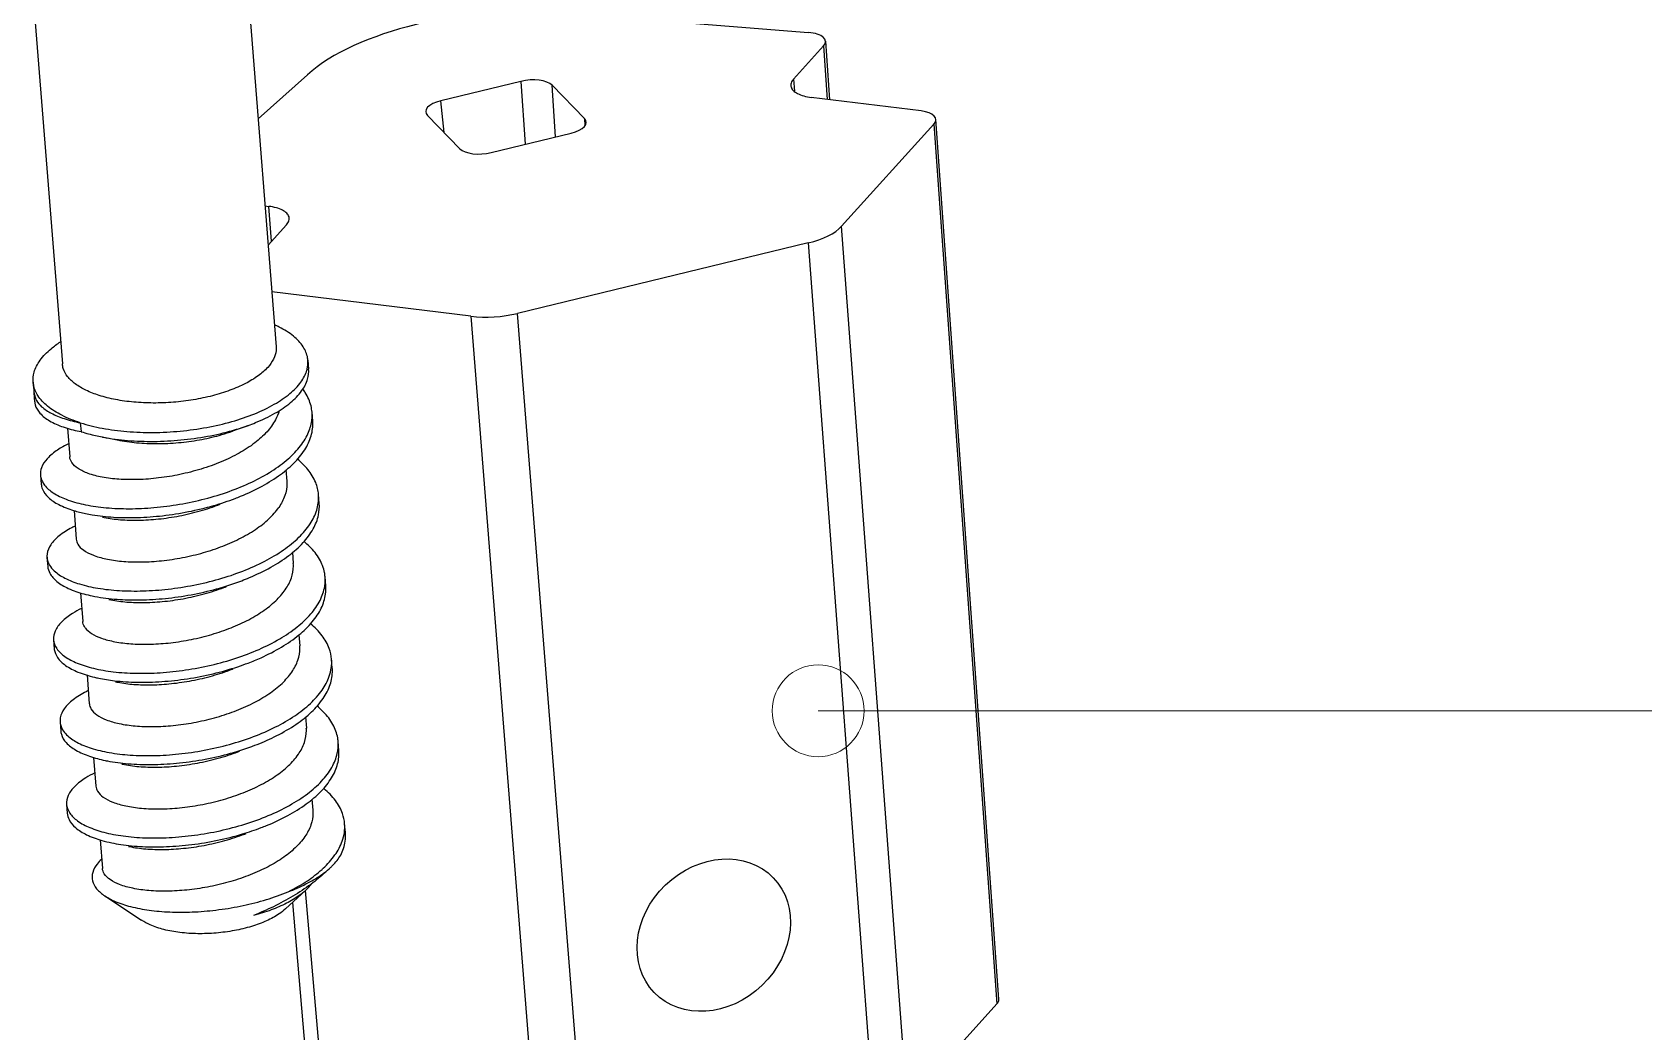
# Model space of a CAD drawing. Header units: millimetres. Extents: x -1995 to -555, y 489 to 1011.
# Drawn here: x -881.29 to -854.98, y 655.49 to 671.81 of the extents above; entities that cross this region are included whole.
import ezdxf

# ---------------------------------------------------------------- set-up
doc = ezdxf.new("R2010")
doc.units = ezdxf.units.MM
doc.layers.add('3_ALL_AXES', color=7, linetype='Continuous')
doc.layers.add('from', color=7, linetype='Continuous', lineweight=13)
doc.styles.add('ROMAND', font='romand.shx', dxfattribs={"width": 0.75, "bigfont": 'gbcbig.shx'})
doc.dimstyles.new('YanXiu', dxfattribs={"dimtxt": 2.5, "dimasz": 2.2, "dimexe": 1, "dimexo": 0, "dimgap": 0.66, "dimtad": 0, "dimzin": 1, "dimdsep": 46, "dimtxsty": 'ROMAND', "dimblk": 'CLOSEDBLANK', "dimcen": 0, "dimclrd": 3, "dimclre": 3, "dimclrt": 7, "dimazin": 0, "dimtfac": 1, "dimtofl": 0, "dimtmove": 0, "dimatfit": 3, "dimldrblk": 'CLOSEDBLANK', "dimfxl": 1, "dimlwd": 5, "dimlwe": 5, "dimarcsym": 0})

# ---------------------------------------------------------------- blocks, each defined once
blk = doc.blocks.new('_ClosedBlank')
at = {"color": 0, "linetype": 'ByBlock', "lineweight": -2}
for p, q in [((-1, 0.1666666666666667), (0, 0)), ((-1, 0.1666666666666667), (-1, -0.1666666666666667)), ((0, 0), (-1, -0.1666666666666667))]:
    blk.add_line(p, q, dxfattribs=at)

msp = doc.modelspace()

# ---------------------------------------------------------------- linework, layer by layer
at = {"color": 7, "linetype": 'Continuous'}
for p, q in [((-872.6356326337416, 672.1218975626026), (-868.6147206755415, 671.8033811121026)), ((-868.3390648490415, 671.6589149483026), (-868.2726573069415, 670.7059054232026)), ((-868.8607876420415, 671.0412551974026), (-868.3705351797414, 671.5828191129027)), ((-868.3705351797414, 671.5828191129027), (-868.3097483813415, 670.7104724477027)), ((-877.6016737111415, 670.3925301818027), (-876.7961157793416, 671.1132211515027)), ((-873.3107420550414, 671.0050202787025), (-874.6190998514414, 670.6878192229027)), ((-873.3107420550414, 671.0050202787025), (-873.2410839022414, 669.9773950749026)), ((-872.7437098925416, 670.0979794911026), (-872.8009391247415, 670.9422482366027)), ((-872.2717013226415, 670.3987840083026), (-872.8009391247415, 670.9422482366027)), ((-868.8607876420415, 671.0412551974026), (-868.8460983920415, 670.8427535952027)), ((-874.5652778597414, 670.1718155576026), (-874.6190998514414, 670.6878192229027)), ((-866.7790853669414, 670.5220018887027), (-868.5698520966414, 670.7424990219027)), ((-874.8352505956416, 670.4490454229027), (-874.3060127936415, 669.9055811946026)), ((-872.2717013226415, 670.3987840083026), (-872.2653236710414, 670.2810696151026)), ((-866.5674987797415, 670.3047276485028), (-868.0752961755416, 668.6391191627027)), ((-866.5674987797415, 670.3047276485028), (-865.5403447702415, 655.9475554393026)), ((-865.5088866189415, 656.0238002944026), (-866.5360406281416, 670.3809724992026)), ((-873.7962098632415, 669.8428091525026), (-872.4878520668415, 670.1600102083027)), ((-877.4890248354416, 668.9723538612026), (-877.4262550119415, 668.9646250119027)), ((-877.3797301638415, 668.3958773026026), (-877.4262550119415, 668.9646250119027)), ((-877.1353194664416, 668.6658688365027), (-877.4381772493414, 668.3313129508027)), ((-867.0020109222414, 654.3329064466026), (-868.0752961755416, 668.6391191627027)), ((-868.6195871411414, 668.3681025262027), (-873.3633822248414, 667.2180067242026)), ((-868.6195871411414, 668.3681025262027), (-867.5463018878415, 654.0618898101026)), ((-874.1267782755415, 667.1719849302027), (-877.3779724383414, 667.5723045143026)), ((-874.1267782755415, 667.1719849302027), (-872.9893171690414, 652.8813311449027)), ((-872.2259211184414, 652.9273529388025), (-873.3633822248414, 667.2180067242026)), ((-876.7875771292415, 666.4524802589027), (-876.7760324279416, 666.3069349863027)), ((-881.2734872182416, 666.0966563232026), (-881.2619425170415, 665.9511110507027)), ((-881.2595657374416, 665.9211467392025), (-881.2480210362414, 665.7756014666026)), ((-881.2595657374416, 665.9211467392025), (-881.2290451996414, 665.8153140313026)), ((-876.7088277108414, 665.4596779904026), (-876.7203724120416, 665.6052232630026)), ((-880.5225483869415, 665.2936638296027), (-880.4906925864416, 665.2872433344027)), ((-880.5022372876415, 665.4327886070026), (-880.4906925864416, 665.2872433344027)), ((-877.7581546884414, 665.3904024910026), (-878.0178310243414, 665.2959846866025)), ((-880.1476112020414, 665.2008699761026), (-879.8762972015415, 665.1485705084027)), ((-881.1529992646415, 664.5776519155025), (-881.1414545634416, 664.4321066429026)), ((-876.6022612379415, 664.1161831667026), (-876.6138059391415, 664.2617284393026)), ((-881.0464327917416, 663.2341570917027), (-881.0348880905415, 663.0886118192026)), ((-876.4956947651415, 662.7726883430026), (-876.5072394663414, 662.9182336155026)), ((-880.9398663189415, 661.8906622680025), (-880.9283216177414, 661.7451169954026)), ((-876.3891282922414, 661.4291935192026), (-876.4006729934415, 661.5747387918026)), ((-880.8332998461415, 660.5471674443025), (-880.8217551448415, 660.4016221717026)), ((-876.2825618194415, 660.0856986955026), (-876.2941065206414, 660.2312439681026)), ((-880.7267333732416, 659.2036726206026), (-880.7151886720414, 659.0581273480026)), ((-876.1759953465414, 658.7422038718026), (-876.1875400478416, 658.8877491444026)), ((-876.4186538462416, 658.1731626087027), (-876.5133780025415, 658.0859720131026)), ((-880.1024965424415, 657.7100892115026), (-879.5011151880415, 657.3111654370026)), ((-876.8264927699415, 657.7977597542027), (-877.1527639089416, 657.4974374705026)), ((-876.4367338788416, 653.3058116139026), (-876.8280901649414, 657.7976205785027)), ((-876.7711627262415, 657.8533789047027), (-876.8264927699415, 657.7977597542027)), ((-877.0416168147415, 657.5997448620027), (-876.6796812180414, 653.4456131530027)), ((-865.5403447702415, 655.9475554393026), (-867.0020109222414, 654.3329064466026))]:
    msp.add_line(p, q, dxfattribs=at)
for centre, radius, start, end in [((-877.2749566088414, 666.4233933842025), 0.4887939989, 344.4541501183026, 346.4681923212041), ((-880.8200063811414, 665.9874316748027), 0.4432900773, 184.6983080931996, 185.8807000750004), ((-880.8148241586414, 665.9879857043026), 0.4485017927, 185.8832750447058, 188.4928353900976), ((-880.8045406765414, 665.9896918297028), 0.458924511, 188.513896364806, 202.3318584113943), ((-880.9343960057415, 665.9649461502028), 0.3304662138, 206.922891450804, 210.2377460815983), ((-877.3753027069415, 665.5534470871027), 0.6568291311, 353.7995390747943, 4.52017600739922), ((-879.7042437432415, 667.7503050646027), 2.5855705115, 252.2918601930962, 252.4264449719982), ((-877.3744943211414, 665.5535973506027), 0.6560417465999999, 352.1951930557963, 353.7788670815974), ((-879.5174964615414, 668.4768504821026), 3.3360311797, 257.2703854521966, 259.1124745200975), ((-877.1702070784415, 662.8670515215027), 0.6648348835, 351.8884525465994, 4.414557751796323), ((-877.1736411058414, 662.8673252434027), 0.6682732107, 350.9205140135052, 351.9067625991029), ((-880.6822521711415, 661.7641999038027), 0.2468041897, 184.4344639663002, 187.3493966636999), ((-880.6033092949415, 661.9395227069027), 0.3428054942, 212.1159160528045, 214.2226225358999), ((-876.9678839743415, 660.1812447825026), 0.6756843194, 349.941188411794, 351.9218239389946), ((-876.9582051709415, 660.1802924397026), 0.6659678599000001, 351.8859295543957, 4.387292671596987), ((-880.3719355416415, 659.2618932942027), 0.3631878404, 211.8437095564061, 213.2282752980005), ((-877.3172651476416, 658.3489147773026), 0.7374168806, 317.7792537370014, 322.0048596488935)]:
    msp.add_arc(centre, radius, start, end, dxfattribs=at)
for centre, major_axis, ratio, start_param, end_param in [((-873.7129204003415, 670.5876451783025), (3.4890740241, 0.276674814), 0.4390435669, 1.2223024394, 2.6185019412), ((-868.7378834646415, 671.6280414828026), (0.3987615268, 0.031641487), 0.4390136762, -0.4358382372, 1.2221741554), ((-873.1639818186416, 670.8541746082027), (0.3913880461, 0.0310949839), 0.4391078125000001, 0.3495550424, 1.9200467827), ((-874.4721184319415, 670.5370271765026), (0.391472648, 0.0310018155), 0.4389356967, 1.9206958187, 3.491187559), ((-872.6348334863414, 670.3108022547027), (0.391472648, 0.0310018155), 0.4389356967, 5.062288472300001, 6.6327802126), ((-866.9348438172415, 670.3499536058026), (0.3987569096, 0.0316333858), 0.4390125517, -0.4358224775, 1.134946434), ((-873.9429700996416, 669.9936548230027), (0.3913880461, 0.0310949839), 0.4391078125000001, -2.7920376112, -1.2215458709), ((-868.9936436728415, 668.7522007321026), (0.9968769120000001, 0.0790638916), 0.4390223711, -1.2212038164, -0.4358170088), ((-873.7374177552415, 667.6021100217027), (0.9968688789, 0.0790727381), 0.4390287882, -2.006614822, -1.2212280144), ((-865.9076898077415, 655.9927813965027), (0.3987569096, 0.0316333858), 0.4390125517, -0.4358224775, -0.003132844799999979)]:
    msp.add_ellipse(centre, major_axis=major_axis, ratio=ratio, start_param=start_param, end_param=end_param, dxfattribs=at)
msp.add_ellipse((-870.1624547981414, 657.0692296871026), major_axis=(0.9723679603999998, 0.9364917465999999), ratio=0.8418288596999999, dxfattribs=at)
for points, start_tangent, end_tangent in [([(-868.8607876420415, 671.0412551974026), (-868.8990567645415, 670.9777345256026), (-868.9037713725415, 670.9361423714028)], (-0.6711135733796333, -0.7413545519018682), (0.06564244738053356, -0.9978432086765405)), ([(-868.9037713725415, 670.9361423714028), (-868.9001535910415, 670.9145053856026), (-868.8642799867414, 670.8557675296025), (-868.7939030085415, 670.8053934346027), (-868.6935967265415, 670.7667451836027), (-868.5698520966414, 670.7424990219027)], (0.06564244775028849, -0.9978432086522165), (0.9925046209952644, -0.1222071082345322)), ([(-877.0924237009415, 668.7722160352026), (-877.0959535174416, 668.7926186482026), (-877.1318271217415, 668.8513565043028), (-877.2022041000414, 668.9017305992026), (-877.3025103820414, 668.9403788503026), (-877.4262550119415, 668.9646250119027)], (-0.07652973446583562, 0.9970672995051982), (-0.9925046210021318, 0.1222071081787591)), ([(-877.1353194664416, 668.6658688365027), (-877.0970503440415, 668.7293895083027), (-877.0924237009415, 668.7722160352026)], (0.6711135734967643, 0.7413545517958349), (-0.07652973464946881, 0.9970672994911036)), ([(-876.7876845358414, 666.4524721696026), (-876.7917492710415, 666.4872355068027), (-876.8654892067416, 666.6739063426027), (-877.0224305294414, 666.8452308411025), (-877.2565420722415, 666.9946250977026), (-877.3325543870415, 667.0307532539026)], (-0.07510211618960878, 0.9971758481550999), (-0.9129455520091785, 0.4080813877974053)), ([(-881.2733798116415, 666.0966644126025), (-881.2570198406415, 666.2567445930027), (-881.1591619324415, 666.4522730654027), (-880.9795019764415, 666.6409724429026), (-880.8270621930415, 666.7532716957027)], (-0.07510211622412437, 0.9971758481525004), (0.8373247787483373, 0.5467057845807449)), ([(-877.3066826534414, 666.6714868981027), (-877.3070003903415, 666.6123425023026), (-877.3481068812416, 666.4728234488026), (-877.4439470726415, 666.3352425042027)], (0.08023246042661404, -0.996776179638083), (-0.6711135733510264, -0.7413545519277646)), ([(-880.1957004340416, 665.8784064584025), (-880.4126211350415, 665.9640639815026), (-880.5857795268414, 666.0680115616027), (-880.7096101565414, 666.1869082379027), (-880.7801330055415, 666.3169325734026), (-880.7953991484414, 666.3947610827028)], (-0.9526179989651652, 0.3041692753182091), (-0.08023246030865036, 0.9967761796475781)), ([(-877.4439470726415, 666.3352425042027), (-877.6000928425415, 666.1977044253027), (-877.8076391710415, 666.0720487513028), (-878.0592336258414, 665.9627268975026), (-878.3459633477414, 665.8736116452027), (-878.6576707935415, 665.8078599464026), (-878.9833135714416, 665.7678010880026), (-879.3113556238416, 665.7548541750026), (-879.6301758973416, 665.7694778582028), (-879.9284800249416, 665.8111540864026), (-880.1957004340416, 665.8784064584025)], (-0.671113573339927, -0.7413545519378123), (-0.9526179989613404, 0.3041692753301882)), ([(-876.7997314464415, 666.3090228530026), (-876.7876845358414, 666.4524721696026)], (0.2339758105853082, 0.9722424183612582), (-0.07510211627030745, 0.9971758481490219)), ([(-881.2399200501416, 665.9596190355027), (-881.2693150763414, 666.0619010753027), (-881.2733798116415, 666.0966644126025)], (-0.3835176385223423, 0.9235335516061376), (-0.07510211635613978, 0.9971758481425576)), ([(-880.5022372876415, 665.4327886070026), (-880.1433954979416, 665.3434148507027), (-879.7417869948415, 665.2898247990025), (-879.3128453678414, 665.2740778875026), (-878.8730546030415, 665.2967792610026), (-878.4393156130416, 665.3570565187025), (-878.0282967438416, 665.4525932392027), (-877.6557932201415, 665.5797179999028), (-877.3361201435414, 665.7335454677026), (-877.0815623709414, 665.9081641392028), (-876.9019024149416, 666.0968635168027), (-876.8040445068414, 666.2923919891026)], (0.9526179989558251, -0.3041692753474614), (0.268002314180545, 0.9634182682479467)), ([(-877.7581507952414, 665.3903917881026), (-877.6442485189416, 665.4341727274026), (-877.3245754423415, 665.5880001952027), (-877.0700176697414, 665.7626188666026), (-876.8903577137414, 665.9513182442025), (-876.7924998055414, 666.1468467166027), (-876.7761398345415, 666.3069268970027)], (0.9397568182506112, 0.3418437107092769), (-0.0751021162601309, 0.9971758481497884)), ([(-880.5022372876415, 665.4327886070026), (-880.8045222751416, 665.5545114844027), (-881.0386338179414, 665.7039057411026), (-881.1955751406415, 665.8752302395027), (-881.2399200501416, 665.9596190355027)], (-0.9526179989437643, 0.3041692753852341), (-0.3835176386078353, 0.9235335515706347)), ([(-876.7205165485416, 665.6052118849026), (-876.7368882249416, 665.7077765855025), (-876.8299484303416, 665.9238171698026), (-876.8708192708414, 665.9833593816026)], (-0.07869495922818424, 0.9968987427979207), (-0.5986246180173717, 0.8010296915243256)), ([(-881.2475568441414, 665.7756349714026), (-881.2394388291414, 665.7263756415026), (-881.1610499478415, 665.5885357223027), (-881.0059438831415, 665.4656414981026), (-880.7797652167415, 665.3635163969026), (-880.5225495251416, 665.2936583528027)], (0.07199142322329408, -0.997405251130294), (0.9790796405383956, -0.2034774127101239)), ([(-881.2199000533415, 665.7985269287027), (-881.1336374706416, 665.6951179905026), (-880.9777040028416, 665.5889215137028), (-880.7649090077414, 665.5001391826028), (-880.5022372876415, 665.4327886070026)], (0.503320294965839, -0.8640999251680912), (0.9815025361678203, -0.1914491355324869)), ([(-877.2583760715415, 665.6274312051027), (-877.3170825297416, 665.4807087072028), (-877.4550845518415, 665.2863877002027), (-877.6548055476414, 665.1035029746027), (-877.9079905208414, 664.9377430144026), (-878.2042038393415, 664.7940943989025), (-878.5312718722414, 664.6766358206027), (-878.8757939580414, 664.5883765240027), (-879.2236368391414, 664.5311509706027), (-879.5605167388414, 664.5055325690026), (-879.8726145962414, 664.5108056125026), (-880.1471332578415, 664.5450022998026), (-880.3727876964415, 664.6049833143026), (-880.5402621481414, 664.6865563876028), (-880.6426227035415, 664.7846545965027), (-880.6748698182414, 664.8757624484027)], (-0.2616707599730105, -0.965157196199224), (-0.09284477814471778, 0.9956805949556606)), ([(-881.1081192923416, 664.4466536765027), (-881.0854892247414, 664.4139149394026), (-880.9446119242416, 664.2886545999028), (-880.7323016500416, 664.1829183335027), (-880.4561503116415, 664.1018471573026), (-880.1259989101416, 664.0497131490025), (-879.7535908443415, 664.0297689428027), (-879.3521581957416, 664.0441331409025), (-878.9359555688416, 664.0937156764027), (-878.5197579073415, 664.1781857560028), (-878.1183399805416, 664.2959835147027), (-877.7459558740416, 664.4443749682026), (-877.4158368254416, 664.6195483305027), (-877.1397250935415, 664.8167483013027), (-876.9274602841415, 665.0304435927027), (-876.7866327052416, 665.2545217945027), (-876.7245298495416, 665.4645077391027)], (0.5253602897021282, -0.8508798775409465), (0.1357491163986168, 0.9907432449413899)), ([(-880.4849048194415, 665.2854028041025), (-880.2525922692414, 665.2228163419028)], (0.9533298479587445, -0.301930788411777), (0.9753609180398596, -0.2206152296656843)), ([(-880.1476115186415, 665.2008683321027), (-880.1318507967414, 665.1978695782026), (-879.7302422936414, 665.1442795265026), (-879.3013006665415, 665.1285326149026), (-878.8615099018416, 665.1512339884026), (-878.4277709117414, 665.2115112461025), (-878.0167520426414, 665.3070479666027), (-877.7581507952414, 665.3903917881026)], (0.9819489719361327, -0.1891460190264971), (0.9397568182470148, 0.3418437107191638)), ([(-879.8762977516415, 665.1485686129027), (-879.8600223460414, 665.1454848278028), (-879.5428940960414, 665.1038339015028), (-879.2042700676416, 665.0924430510028), (-878.8575168368416, 665.1117636522027), (-878.5163231323415, 665.1610344268025), (-878.1941591364416, 665.2383113798027), (-878.0178268334414, 665.2959724158028)], (0.9819532536802856, -0.1891237890554779), (0.9397688197701072, 0.3418107157300662)), ([(-877.9751604642415, 664.1980373823027), (-877.9316853644416, 664.2148604728026), (-877.5751050055414, 664.3771126266025), (-877.2670322622414, 664.5643440597026), (-877.0185656629415, 664.7713208322026), (-876.8386785099415, 664.9921049945027), (-876.7338989416414, 665.2202663017027), (-876.7080771745414, 665.4491114807025), (-876.7088318893416, 665.4596776562026)], (0.9346301449387497, 0.3556212763204304), (-0.07973176251127131, 0.9968163552264009)), ([(-880.6934951446415, 665.0901574261026), (-880.8739969882415, 664.9877262803026), (-881.0423303112416, 664.8463619424027), (-881.1353388233415, 664.6992099948026), (-881.1528328723416, 664.5776637285027)], (-0.8993234040954728, -0.437284135141136), (0.07081678039579867, -0.9974893401006216)), ([(-876.6138281250414, 664.2617266502026), (-876.6605069332415, 664.4578535751026), (-876.7862130765416, 664.6680504342027), (-876.9613817364416, 664.8415149037027)], (-0.08038002290849557, 0.9967642910524181), (-0.7765344363051331, 0.630074812409026)), ([(-881.1528328723416, 664.5776637285027), (-881.1498581928415, 664.5528705105027), (-881.1081192923416, 664.4466536765027)], (0.07081678055617253, -0.9974893400892358), (0.5253602896103955, -0.8508798775975851)), ([(-881.1408882680414, 664.4321534429026), (-881.1220723701415, 664.3507713691025), (-881.0260059161415, 664.2157662363026), (-880.8542634537416, 664.0970761162026), (-880.6130827263414, 664.0003745416026), (-880.4159891782415, 663.9501340617027)], (0.08236157493407746, -0.9966025140317369), (0.9790695122964451, -0.2035261410522035)), ([(-877.1328075740414, 664.4807669365026), (-877.1310297570415, 664.4404744264026), (-877.1643444756414, 664.2431055791027), (-877.2627840688415, 664.0513013039027)], (0.08089937097774076, -0.9967222741443105), (-0.5664939319526163, -0.8240659106290374)), ([(-876.6184507536414, 664.1183161442026), (-876.6122731914415, 664.2357324003027), (-876.6138281250414, 664.2617266502026)], (0.1402370740800337, 0.990117954111262), (-0.08038002285949215, 0.99676429105637)), ([(-881.0063113437416, 663.1103067961027), (-880.9280032997415, 663.0150093524027), (-880.7559104315415, 662.8973926546026), (-880.5153260359416, 662.8015863103027), (-880.2148381069414, 662.7323815101028), (-879.8651450125415, 662.6936322845028), (-879.4786785964416, 662.6881197280026), (-879.0691662092415, 662.7174540224026), (-878.6511471010415, 662.7820177110026), (-878.2394602095414, 662.8809522216026), (-877.8487213914416, 663.0121881136025), (-877.4928085122415, 663.1725179837027), (-877.1843725357414, 663.3577094608028), (-876.9343918361415, 663.5626543110026), (-876.7517854348416, 663.7815483979026), (-876.6430987877416, 664.0080961600025), (-876.6184507536414, 664.1183161442026)], (0.5048653743088316, -0.8631980965131952), (0.1402370740354652, 0.9901179541175746)), ([(-880.5681901868415, 663.5321872926025), (-880.5424293150415, 663.4515026685027), (-880.4521341977415, 663.3559703515026), (-880.2995938674414, 663.2741923010027), (-880.0883421791414, 663.2112135543026), (-879.8301372245414, 663.1724490792027), (-879.5389378857415, 663.1604895541026), (-879.2179875120414, 663.1768418223027), (-878.8768657891414, 663.2238625444026), (-878.5350925027415, 663.3012338778027), (-878.2122730316414, 663.4052034575026), (-877.9124088869414, 663.5353771019028), (-877.6438585387416, 663.6912024666027), (-877.4233663329414, 663.8661788943026), (-877.2627840688415, 664.0513013039027)], (0.09288450261199649, -0.995676889946996), (0.5664939319764756, 0.8240659106126358)), ([(-880.4159891782415, 663.9501340617027), (-880.3111772625414, 663.9305510552027), (-879.9594256993414, 663.8915368755025), (-879.5704839107416, 663.8861647316027), (-879.1583337681416, 663.9160678631025), (-878.7377846252416, 663.9816217883027), (-878.3239452971416, 664.0819309150025), (-877.9751604642415, 664.1980373823027)], (0.9790695122925261, -0.2035261410710554), (0.9346301449328961, 0.355621276335815)), ([(-880.1428992291414, 663.8921711932027), (-879.8838928953414, 663.8532642736026), (-879.5915134985414, 663.8413362750026), (-879.2697458062414, 663.8578920369026), (-878.9290428390416, 663.9050325505026), (-878.5889966031414, 663.9820993906027), (-878.2671232851415, 664.0857246188026), (-878.2219173822414, 664.1030212716026)], (0.9771922428955401, -0.2123565879005974), (0.9313891706112253, 0.3640250168163367)), ([(-877.8685914356415, 662.8545358420025), (-877.7410003205414, 662.9055797145026), (-877.3943069179415, 663.0738865015027), (-877.0987936427414, 663.2660623533026), (-876.8651112217415, 663.4766970394027), (-876.7017058355416, 663.6997221892026), (-876.6145179734415, 663.9286276565027), (-876.6023101660414, 664.1161793675027)], (0.9346237073861575, 0.3556381947875598), (-0.07741532522685221, 0.9969989305009412)), ([(-880.5865781933414, 663.7468162149027), (-880.6389756718415, 663.7202422642027), (-880.8480673502415, 663.5851096051027), (-880.9848592762414, 663.4404794608027), (-881.0446446485414, 663.2928630620028), (-881.0459083620415, 663.2342011408026)], (-0.8989251750108891, -0.4381021909687766), (0.08369952024629693, -0.9964910387507455)), ([(-876.5073446089416, 662.9182254299027), (-876.5166248334415, 662.9879559560028), (-876.5982311207415, 663.2057594924028), (-876.7557973369414, 663.4090221733028), (-876.8511531698414, 663.4950790511026)], (-0.07761812183123604, 0.9969831629287386), (-0.774200240991284, 0.6329407451326214)), ([(-881.0459083620415, 663.2342011408026), (-881.0254295716416, 663.1488768440028), (-881.0063113437416, 663.1103067961027)], (0.08369952025326635, -0.9964910387501601), (0.5048653742995352, -0.8631980965186326)), ([(-881.0346534623416, 663.0886325410025), (-881.0006553812416, 662.9756814832027), (-880.8870923428415, 662.8438309860027), (-880.6990324371416, 662.7296350747025), (-880.4432951976414, 662.6386070437026), (-880.3094210811414, 662.6066471091027)], (0.08797530761776243, -0.9961226557254685), (0.9789829702386683, -0.2039420113235009)), ([(-877.1562175960414, 662.7078064802027), (-877.0579140394416, 662.8992139076028), (-877.0244554648416, 663.0953438318026), (-877.0262395741415, 663.1372119612025)], (0.566493931955382, 0.8240659106271362), (-0.08078446522365425, 0.9967315938498831)), ([(-880.8867609584415, 661.7467255043026), (-880.7569227513416, 661.6190625639025), (-880.5547386166415, 661.5101017426026), (-880.2874437245414, 661.4250976575028), (-879.9645670676414, 661.3684609404028), (-879.5975957587416, 661.3436028542027), (-879.1995703449415, 661.3528151148026), (-878.7846253953414, 661.3971891555026), (-878.3674915464414, 661.4765776762025), (-877.9629765488414, 661.5895998325026), (-877.5854435964416, 661.7336898828027), (-877.2483053184415, 661.9051875773026), (-876.9635512579414, 662.0994671079026), (-876.7413254860414, 662.3111000725027), (-876.5895692306415, 662.5340467155025), (-876.5137411112414, 662.7618687059027)], (0.5623990842375909, -0.826865932330459), (0.1578061376570642, 0.9874701124174645)), ([(-880.4213619411414, 662.0859498333026), (-880.3199725384416, 661.9948682295027), (-880.1583228535414, 661.9175131267026), (-879.9407282145414, 661.8592997983027), (-879.6789649312416, 661.8252154456028), (-879.3880157066415, 661.8175414441026), (-879.0691271738415, 661.8375597661026), (-878.7321688752415, 661.8874707049027), (-878.3959224099415, 661.9667922360028), (-878.0792962274415, 662.0717341078026), (-877.7878338657415, 662.2009819135027), (-877.5272060022414, 662.3545595426027), (-877.3129693698415, 662.5263233219026), (-877.1562175960414, 662.7078064802027)], (0.5927487019518154, -0.8053874696904828), (0.5664939319743804, 0.824065910614076)), ([(-880.3094210811414, 662.6066471091027), (-880.1291131577414, 662.5754341484027), (-879.7678026693416, 662.5438104840026), (-879.3723604246416, 662.5463052746026), (-878.9570000658414, 662.5842712683026), (-878.5366454047414, 662.6577965064026), (-878.1263983227414, 662.7657011838027), (-877.8685914356415, 662.8545358420025)], (0.9789829702324733, -0.2039420113532382), (0.9346237073818995, 0.3556381947987504)), ([(-880.0363326416414, 662.5486768974025), (-879.7775750688415, 662.5097924079026), (-879.4863757300413, 662.4978328828025), (-879.1654253563415, 662.5141851510026), (-878.8243036333415, 662.5612058731027), (-878.4825303469415, 662.6385772064026), (-878.1597108758415, 662.7425467862028), (-878.1153509663416, 662.7595265935025)], (0.9771871123097631, -0.2123801957238633), (0.9313885553682137, 0.3640265909643303)), ([(-877.7620236357416, 661.5110375279027), (-877.5522943590415, 661.5977525783027), (-877.2161258240415, 661.7718808733026), (-876.9337166205414, 661.9687245026026), (-876.7152502566414, 662.1827068083027), (-876.5686303921416, 662.4076400622026), (-876.4991990376416, 662.6369460858026), (-876.4958339756415, 662.7726774208028)], (0.9346556629380269, 0.3555542036565979), (-0.0782176437440121, 0.9969363069961565)), ([(-880.4807963949415, 662.4029762360027), (-880.6315428178416, 662.3197249191027), (-880.8097668839414, 662.1799590368026), (-880.9136109145416, 662.0335039677026), (-880.9398608096415, 661.8906626938027)], (-0.8990837935166911, -0.4377765779888598), (0.07706083416580782, -0.9970263927487927)), ([(-880.4213619411414, 662.0859498333026), (-880.4592962642414, 662.1692948318026), (-880.4618364908415, 662.1887615846027)], (-0.5927487022446077, 0.8053874694749934), (-0.07304435835829452, 0.9973286929152421)), ([(-876.4007424796414, 661.5747331634026), (-876.4377465787416, 661.7455761477028), (-876.5543442637415, 661.9570948816028), (-876.7459599115414, 662.1526562628027)], (-0.08073632265670555, 0.9967354946041967), (-0.7750122086157697, 0.6319462607662989)), ([(-880.9398608096415, 661.8906626938027), (-880.9395417592414, 661.8869082867026), (-880.8936567291414, 661.7572756923026)], (0.07706083411531346, -0.9970263927526954), (0.5316186991753487, -0.8469838007229599)), ([(-880.9270287477416, 661.7326287840027), (-880.8752162572414, 661.6011802317026)], (0.127701722381069, -0.9918126184420668), (0.5623990844802049, -0.8268659321654434)), ([(-880.8752162572414, 661.6011802317026), (-880.7443695207414, 661.4727984676027), (-880.5403408751415, 661.3633786766026), (-880.2705192107414, 661.2782638626028), (-880.2028527114414, 661.2631614079027)], (0.5623990842159644, -0.8268659323451684), (0.9789440319766318, -0.2041288373976969)), ([(-877.0496511231415, 661.3643116565028), (-876.9509286232415, 661.5569438302026), (-876.9178876660415, 661.7513911618026), (-876.9196734397415, 661.7937538592026)], (0.5664939319578512, 0.8240659106254387), (-0.08074770735922304, 0.9967345723693091)), ([(-880.7923481359414, 660.4219882751028), (-880.7262976962415, 660.3390225180027), (-880.5608194037416, 660.2199769410028), (-880.3264598530416, 660.1222005501028), (-880.0315565705414, 660.0505333376026), (-879.6865721192414, 660.0088988842027), (-879.3037268714415, 660.0001666446027), (-878.8965700832414, 660.0260512323026), (-878.4795043265415, 660.0870522373026), (-878.0672799699414, 660.1824366914026), (-877.6744774531414, 660.3102647949028), (-877.3149955242416, 660.4674580015027), (-877.0015634056415, 660.6499070733026), (-876.7452940077414, 660.8526163118028), (-876.5552938750416, 661.0698789023028), (-876.4383435535415, 661.2954772195027), (-876.4051482802415, 661.4322958439026)], (0.5109073542283057, -0.8596357806626205), (0.1393815817711314, 0.9902387462945376)), ([(-880.3550693552415, 660.8452875589027), (-880.3282619053416, 660.7627495737025), (-880.2349848305414, 660.6660621638026), (-880.0795211486416, 660.5844514076026), (-879.8679732195415, 660.5226669905027), (-879.6085986892415, 660.4846966828026), (-879.3114931533414, 660.4736130918026), (-878.9882021888416, 660.4914555836027), (-878.6512776639415, 660.5391519108026), (-878.3137953769415, 660.6164825603026), (-877.9888525608415, 660.7220891882026), (-877.6890645634414, 660.8535268209026), (-877.4260800472416, 661.0073578136027), (-877.2101333376415, 661.1792839573026), (-877.0496511231415, 661.3643116565028)], (0.09285750868078091, -0.9956794077822433), (0.5664939319705261, 0.8240659106167255)), ([(-880.2028527114414, 661.2631614079027), (-879.9446392337416, 661.2219304486026), (-879.5744343799415, 661.1978286717027), (-879.1732184655416, 661.2082595668027), (-878.7554109897414, 661.2542929246025), (-878.3360230151416, 661.3357291486026), (-877.9301219564416, 661.4511063717026), (-877.7620236357416, 661.5110375279027)], (0.9789440319851466, -0.2041288373568623), (0.9346556629504306, 0.355554203623992)), ([(-879.9297676050414, 661.2051754694027), (-879.8881660587415, 661.1966431270026), (-879.6264027755415, 661.1625587742027), (-879.3354535508415, 661.1548847728026), (-879.0165650181416, 661.1749030948027), (-878.6796067195414, 661.2248140335026), (-878.3433602541415, 661.3041355647027), (-878.0267340716414, 661.4090774365026), (-878.0087854836415, 661.4160343033026)], (0.9771605607473891, -0.2125023259163258), (0.9313760180578567, 0.3640586669572514)), ([(-877.6554601615414, 660.1675505862028), (-877.3373585721415, 660.3050634073026), (-877.0175524446415, 660.4860381798027), (-876.7544177961415, 660.6879618083027), (-876.5573834452414, 660.9051120929026), (-876.4335380828416, 661.1312277692026), (-876.3873793128414, 661.3597301741025), (-876.3892328311415, 661.4291850701026)], (0.9346822710659548, 0.3554842502207225), (-0.08056028475688455, 0.9967497381589271)), ([(-876.4051482802415, 661.4322958439026), (-876.3986595988415, 661.5229010604027), (-876.4007424796414, 661.5747331634026)], (0.1393815817935527, 0.9902387462913818), (-0.08073632249673884, 0.9967354946171542)), ([(-880.3730720849414, 661.0599950900026), (-880.4069207404414, 661.0430919599027), (-880.6209807701416, 660.9092136575026), (-880.7634894632415, 660.7653722879028), (-880.8295565706414, 660.6180246872026), (-880.8327334651415, 660.5472127739027)], (-0.8990778592376741, -0.4377887653065132), (0.07977869121824105, -0.9968126004558253)), ([(-876.2941887682414, 660.2312375792027), (-876.3013544673415, 660.2891515379025), (-876.3786237469415, 660.5071595649027), (-876.5317930451415, 660.7110107616028), (-876.6426016713415, 660.8118184298027)], (-0.07744544073088884, 0.9969965916240628), (-0.7769408096946351, 0.6295736479801589)), ([(-880.8327334651415, 660.5472127739027), (-880.8169748817415, 660.4737507577025), (-880.7923481359414, 660.4219882751028)], (0.07977869131498327, -0.9968126004480825), (0.5109073544163631, -0.8596357805508522)), ([(-880.8212648482415, 660.4016580304027), (-880.8122242450415, 660.3489828814025), (-880.7323834279414, 660.2118920653025), (-880.5764544957415, 660.0897647864027), (-880.3500708969416, 659.9883511173026), (-880.0962851538416, 659.9196717338026)], (0.07294182127004188, -0.9973361974328463), (0.9791123077489104, -0.2033201633252421)), ([(-876.9430846503415, 660.0208168328026), (-876.8443621504414, 660.2134490065026), (-876.8113211932414, 660.4078963381027), (-876.8131069668416, 660.4502590355027)], (0.5664939319578512, 0.8240659106254387), (-0.08074770735922304, 0.9967345723693091)), ([(-880.6757399876415, 659.0628750388026), (-880.5479539113414, 658.9350683293027), (-880.3479406019414, 658.8257540439027), (-880.0828320601415, 658.7401771455026), (-879.7620450772415, 658.6827494338028), (-879.3969507136414, 658.6568946945027), (-879.0004751835415, 658.6649285268028), (-878.5866461550415, 658.7079770683027), (-878.1701003904416, 658.7859374681026), (-877.7655700072414, 658.8974814967027), (-877.3873653923415, 659.0401021659026), (-877.0488729195415, 659.2102017225026), (-876.7620850976414, 659.4032179258026), (-876.5371796437414, 659.6137841793026), (-876.3821622526416, 659.8359178935026), (-876.3025856039415, 660.0632304703028)], (0.5479557672977622, -0.8365073084469261), (0.1746595679556296, 0.9846288820269051)), ([(-880.2485028823414, 659.5017927352027), (-880.2216954325415, 659.4192547500026), (-880.1284183577416, 659.3225673401026), (-879.9729546758415, 659.2409565839026), (-879.7614067466416, 659.1791721668027), (-879.5020322164414, 659.1412018591026), (-879.2049266805416, 659.1301182681026), (-878.8816357160415, 659.1479607598027), (-878.5447111911415, 659.1956570871026), (-878.2072289041414, 659.2729877366027), (-877.8822860879416, 659.3785943645026), (-877.5824980905415, 659.5100319972026), (-877.3195135744415, 659.6638629899027), (-877.1035668647414, 659.8357891336026), (-876.9430846503415, 660.0208168328026)], (0.09285750868078091, -0.9956794077822433), (0.5664939319705261, 0.8240659106167255)), ([(-880.0962851538416, 659.9196717338026), (-880.0613603644415, 659.9126678129027), (-879.7206571720415, 659.8668207043025), (-879.3401362732416, 659.8538593411027), (-878.9333822752415, 659.8756690292026), (-878.5149085075413, 659.9329040860026), (-878.0996432107415, 660.0249646756025), (-877.7024010372415, 660.1500180448026), (-877.6554601615414, 660.1675505862028)], (0.9791123077577157, -0.2033201632828394), (0.934682271055487, 0.3554842502482455)), ([(-879.8232008367415, 659.8616819944026), (-879.8125458221416, 659.8594026457027), (-879.5486758488414, 659.8213945414026), (-879.2524709287416, 659.8110273348026), (-878.9324612738415, 659.8291131597026), (-878.5923625736414, 659.8776730425026), (-878.2512022281414, 659.9566021786026), (-877.9286832536416, 660.0623225824025), (-877.9022187533415, 660.0725388207026)], (0.977238593534829, -0.212143185858206), (0.9313808669460675, 0.3640462617398948)), ([(-877.5488934905416, 658.8240552432027), (-877.4659008075414, 658.8566747532026), (-877.1150249604416, 659.0211507350026), (-876.8135228524416, 659.2099376011025), (-876.5721816131415, 659.4177782283026), (-876.3996585164414, 659.6387409392026), (-876.3021744885414, 659.8664294993026), (-876.2825645470416, 660.0856984806027)], (0.9346204474314262, 0.3556467618903351), (-0.07853220004876593, 0.9969115776012939)), ([(-880.2677060195415, 659.7159712445026), (-880.4134245351415, 659.6358546586026), (-880.5933150277415, 659.4963208156026), (-880.6989393784415, 659.3499474064025), (-880.7267333219415, 659.2036726246025)], (-0.8990545280872422, -0.4378366767709466), (0.07887259695132043, -0.9968847041910889)), ([(-876.1876198641414, 658.8877426814025), (-876.2228141446415, 659.0535104752026), (-876.3376441226414, 659.2653589209027), (-876.5261266204416, 659.4601688373026), (-876.5340124405416, 659.4666329280027)], (-0.08070890142533353, 0.9967377153648377), (-0.7756370520279243, 0.6311791849557709)), ([(-880.7267333219415, 659.2036726246025), (-880.6804601414415, 659.0702739352026)], (0.07887259705873938, -0.9968847041825899), (0.5275822569900535, -0.8495039506142872)), ([(-880.7148121846415, 659.0581603556026), (-880.6870117514416, 658.9570085147026), (-880.5805176818415, 658.8243803181027), (-880.3995781468416, 658.7087648185026), (-880.1507120373415, 658.6156815538026), (-879.9897229618414, 658.5761563742027)], (0.08733735052957267, -0.9961787927889624), (0.9790161377022976, -0.2037827326308005)), ([(-876.7065437864414, 659.1067869284026), (-876.7047530058414, 659.0630355391028), (-876.7380500254415, 658.8692096988026), (-876.8365181774416, 658.6773220090028)], (0.08075174305374701, -0.9967342454204038), (-0.566493931885413, -0.8240659106752355)), ([(-879.9897229618414, 658.5761563742027), (-879.8428430277415, 658.5498523605025), (-879.4869836531416, 658.5150342076028), (-879.0958454367415, 658.5138861900026), (-878.6833888671415, 658.5478753895026), (-878.2643291603415, 658.6172249361026), (-877.8536153007415, 658.7209061084026), (-877.5488934905416, 658.8240552432027)], (0.9790161376957286, -0.2037827326623592), (0.9346204474307607, 0.3556467618920844)), ([(-879.7166351942415, 658.5181833415028), (-879.7004187185414, 658.5147425983026), (-879.4355373991416, 658.4773409685027), (-879.1383783914416, 658.4676305866027), (-878.8195009935414, 658.4862583408027), (-878.4815435027415, 658.5349724344027), (-878.1416446755416, 658.6139407988027), (-877.8193524167414, 658.7198831520026), (-877.7956523558414, 658.7290441900026)], (0.977258383652199, -0.2120520020690487), (0.9313800599154404, 0.3640483264511879)), ([(-876.5572824121414, 658.1424776829027), (-876.5373992055415, 658.1607239577025), (-876.3457713839416, 658.3777171428027), (-876.2270640519414, 658.6031948445026), (-876.1919808961416, 658.7454939456026)], (0.741924651984821, 0.6704832665900039), (0.1391670873520687, 0.9902689138804378)), ([(-876.2508419652415, 658.3731682550027), (-876.1801424183416, 658.6016420921027), (-876.1761166838414, 658.7421943658027)], (0.4344212476310767, 0.9007098198680077), (-0.07810387014528115, 0.9969452269148638)), ([(-876.1919808961416, 658.7454939456026), (-876.1855554348415, 658.8306510936026), (-876.1876198641414, 658.8877426814025)], (0.139167087078623, 0.9902689139188663), (-0.08070890115909467, 0.9967377153863959)), ([(-876.8365181774416, 658.6773220090028), (-876.9958787939415, 658.4933573109025), (-877.2112577962416, 658.3215164226027), (-877.4706872911415, 658.1691973683027), (-877.7661428507415, 658.0387412922026), (-878.0890085902415, 657.9327210781026), (-878.4282912161416, 657.8539934937027), (-878.7644955297415, 657.8055213584026), (-879.0839050562415, 657.7867990953026), (-879.3815734445416, 657.7965061975027), (-879.6460357474416, 657.8338257715026), (-879.8611741945415, 657.8954337598026), (-880.0169435459416, 657.9755894104027), (-880.1126095477414, 658.0716086976028), (-880.1419664819414, 658.1582504834026)], (-0.5664939319699488, -0.8240659106171225), (-0.09358626218108085, 0.9956111748724872)), ([(-880.1574873294414, 658.3043603253026), (-880.2273678951415, 658.2304496401026), (-880.3001780466416, 658.0940995122027), (-880.3030709861414, 657.9570574990026), (-880.2363475330415, 657.8278195694025), (-880.1045880401416, 657.7114812509027), (-880.1025104799414, 657.7101012532027)], (-0.741031590702004, -0.6714701643272453), (0.833782913038761, -0.5520924324101881)), ([(-876.4186282746414, 658.1731483161026), (-876.3834364013414, 658.2069411281026), (-876.2508419652415, 658.3731682550027)], (0.73531359182052, 0.6777270259359632), (0.5165616102700215, 0.8562500235300682)), ([(-877.1097461570414, 657.7765081145027), (-876.7951098401415, 657.9584234590026), (-876.5572824121414, 658.1424776829027)], (0.8941841676287926, 0.4476993124430765), (0.7419246520558944, 0.6704832665113575)), ([(-877.1097461570414, 657.7765081145027), (-876.8192350805416, 657.9041794434025), (-876.5747643923414, 658.0490571976026), (-876.5171209749415, 658.0909130378026)], (0.9351034454569968, 0.3543748669057299), (0.795943042511566, 0.605371516572618)), ([(-876.5132167570414, 658.0861100154026), (-876.7333253845416, 657.9039708196027), (-876.7407757249416, 657.8984176509026)], (-0.7355982498594289, -0.6774180502494344), (-0.8026658689266104, -0.5964289587706902)), ([(-876.5171209749415, 658.0909130378026), (-876.4186282746414, 658.1731483161026)], (0.7959430424465807, 0.6053715166580607), (0.7353135916708762, 0.6777270260983222)), ([(-880.1025104799414, 657.7101012532027), (-879.9065929432415, 657.6092936274027), (-879.6477613336415, 657.5277842271026), (-879.3407016798415, 657.4724984971027), (-878.9998757228416, 657.4461170754026), (-878.6303999067416, 657.4496504356026), (-878.2393124643415, 657.4851179438027), (-877.8445635757416, 657.5529558963027), (-877.4654231111415, 657.6505823787026), (-877.1097461570414, 657.7765081145027)], (0.8337829130306712, -0.5520924324224054), (0.9254709668828118, 0.3788185442358832)), ([(-876.7407757249416, 657.8984176509026), (-877.0314371259415, 657.7050643387025), (-877.3495825639416, 657.5338263927025), (-877.6736797992414, 657.3916184876026)], (-0.8026658689848813, -0.5964289586922698), (-0.9298551381848212, -0.3679258376239525)), ([(-876.8264711382415, 657.7977362663026), (-876.9273845839416, 657.7157857673027), (-877.1350469412414, 657.5900868444027), (-877.3867871532416, 657.4807387768027), (-877.6736797992414, 657.3916184876026)], (-0.7355727898157853, -0.6774456958920194), (-0.968146998137881, -0.2503824873999976)), ([(-877.1532035312416, 657.4969740598027), (-877.2581307555415, 657.4149621393027), (-877.4609235800415, 657.3035223401026), (-877.7082903270416, 657.2116123317027), (-877.9878269946414, 657.1438408655027), (-878.2855164472414, 657.1036062860027), (-878.5864312926415, 657.0929261229027), (-878.8754824039415, 657.1123359242027), (-879.1381755514415, 657.1608624014026), (-879.3613382039416, 657.2360722344027), (-879.5012255619415, 657.3112373806026)], (-0.7358744507886721, -0.6771180049861842), (-0.8328279343438996, 0.553531960934934))]:
    msp.add_spline(points, degree=3, dxfattribs=dict(at, start_tangent=start_tangent, end_tangent=end_tangent))
at = {"layer": '3_ALL_AXES', "color": 7, "linetype": 'Continuous'}
for p, q in [((-877.7980137370414, 672.8678097088026), (-877.3065203108415, 666.6714999654026)), ((-881.2874362965415, 672.5958658464027), (-880.7955614911416, 666.3947480155026)), ((-880.7123108021415, 665.3451977510027), (-880.6750735375415, 664.8757436077027)), ((-877.1472918441414, 664.6640898016027), (-877.1327491207414, 664.4807481458025)), ((-880.6054854624415, 663.9984393659025), (-880.5685070647414, 663.5322487840027)), ((-877.0405631371416, 663.3185496744028), (-877.0261826479414, 663.1372533221025)), ((-880.4992015288415, 662.6585065439027), (-880.4619405918415, 662.1887539602027)), ((-876.9335105490416, 661.9689263444026), (-876.9196161750415, 661.7937584983027)), ((-880.3927793319415, 661.3168306230026), (-880.3553741190415, 660.8452591365027)), ((-876.8274581332416, 660.6319122916026), (-876.8130497022414, 660.4502636746025)), ((-880.2860294597415, 659.9710236641027), (-880.2488076461414, 659.5017643128027)), ((-876.7209876766415, 659.2896279558028), (-876.7064832294416, 659.1067688509025)), ((-880.1793735913416, 658.6264018203027), (-880.1422411733415, 658.1582694891027))]:
    msp.add_line(p, q, dxfattribs=at)

# ---------------------------------------------------------------- leaders
at = {"layer": 'from', "color": 4}
msp.add_leader([(-868.4579631542233, 660.7316977458667), (-789.6553151860096, 660.7316977458667)], dimstyle='YanXiu', override={"dimasz": 3, "dimldrblk": 'Small'}, dxfattribs=at)

doc.saveas('drawing.dxf')
